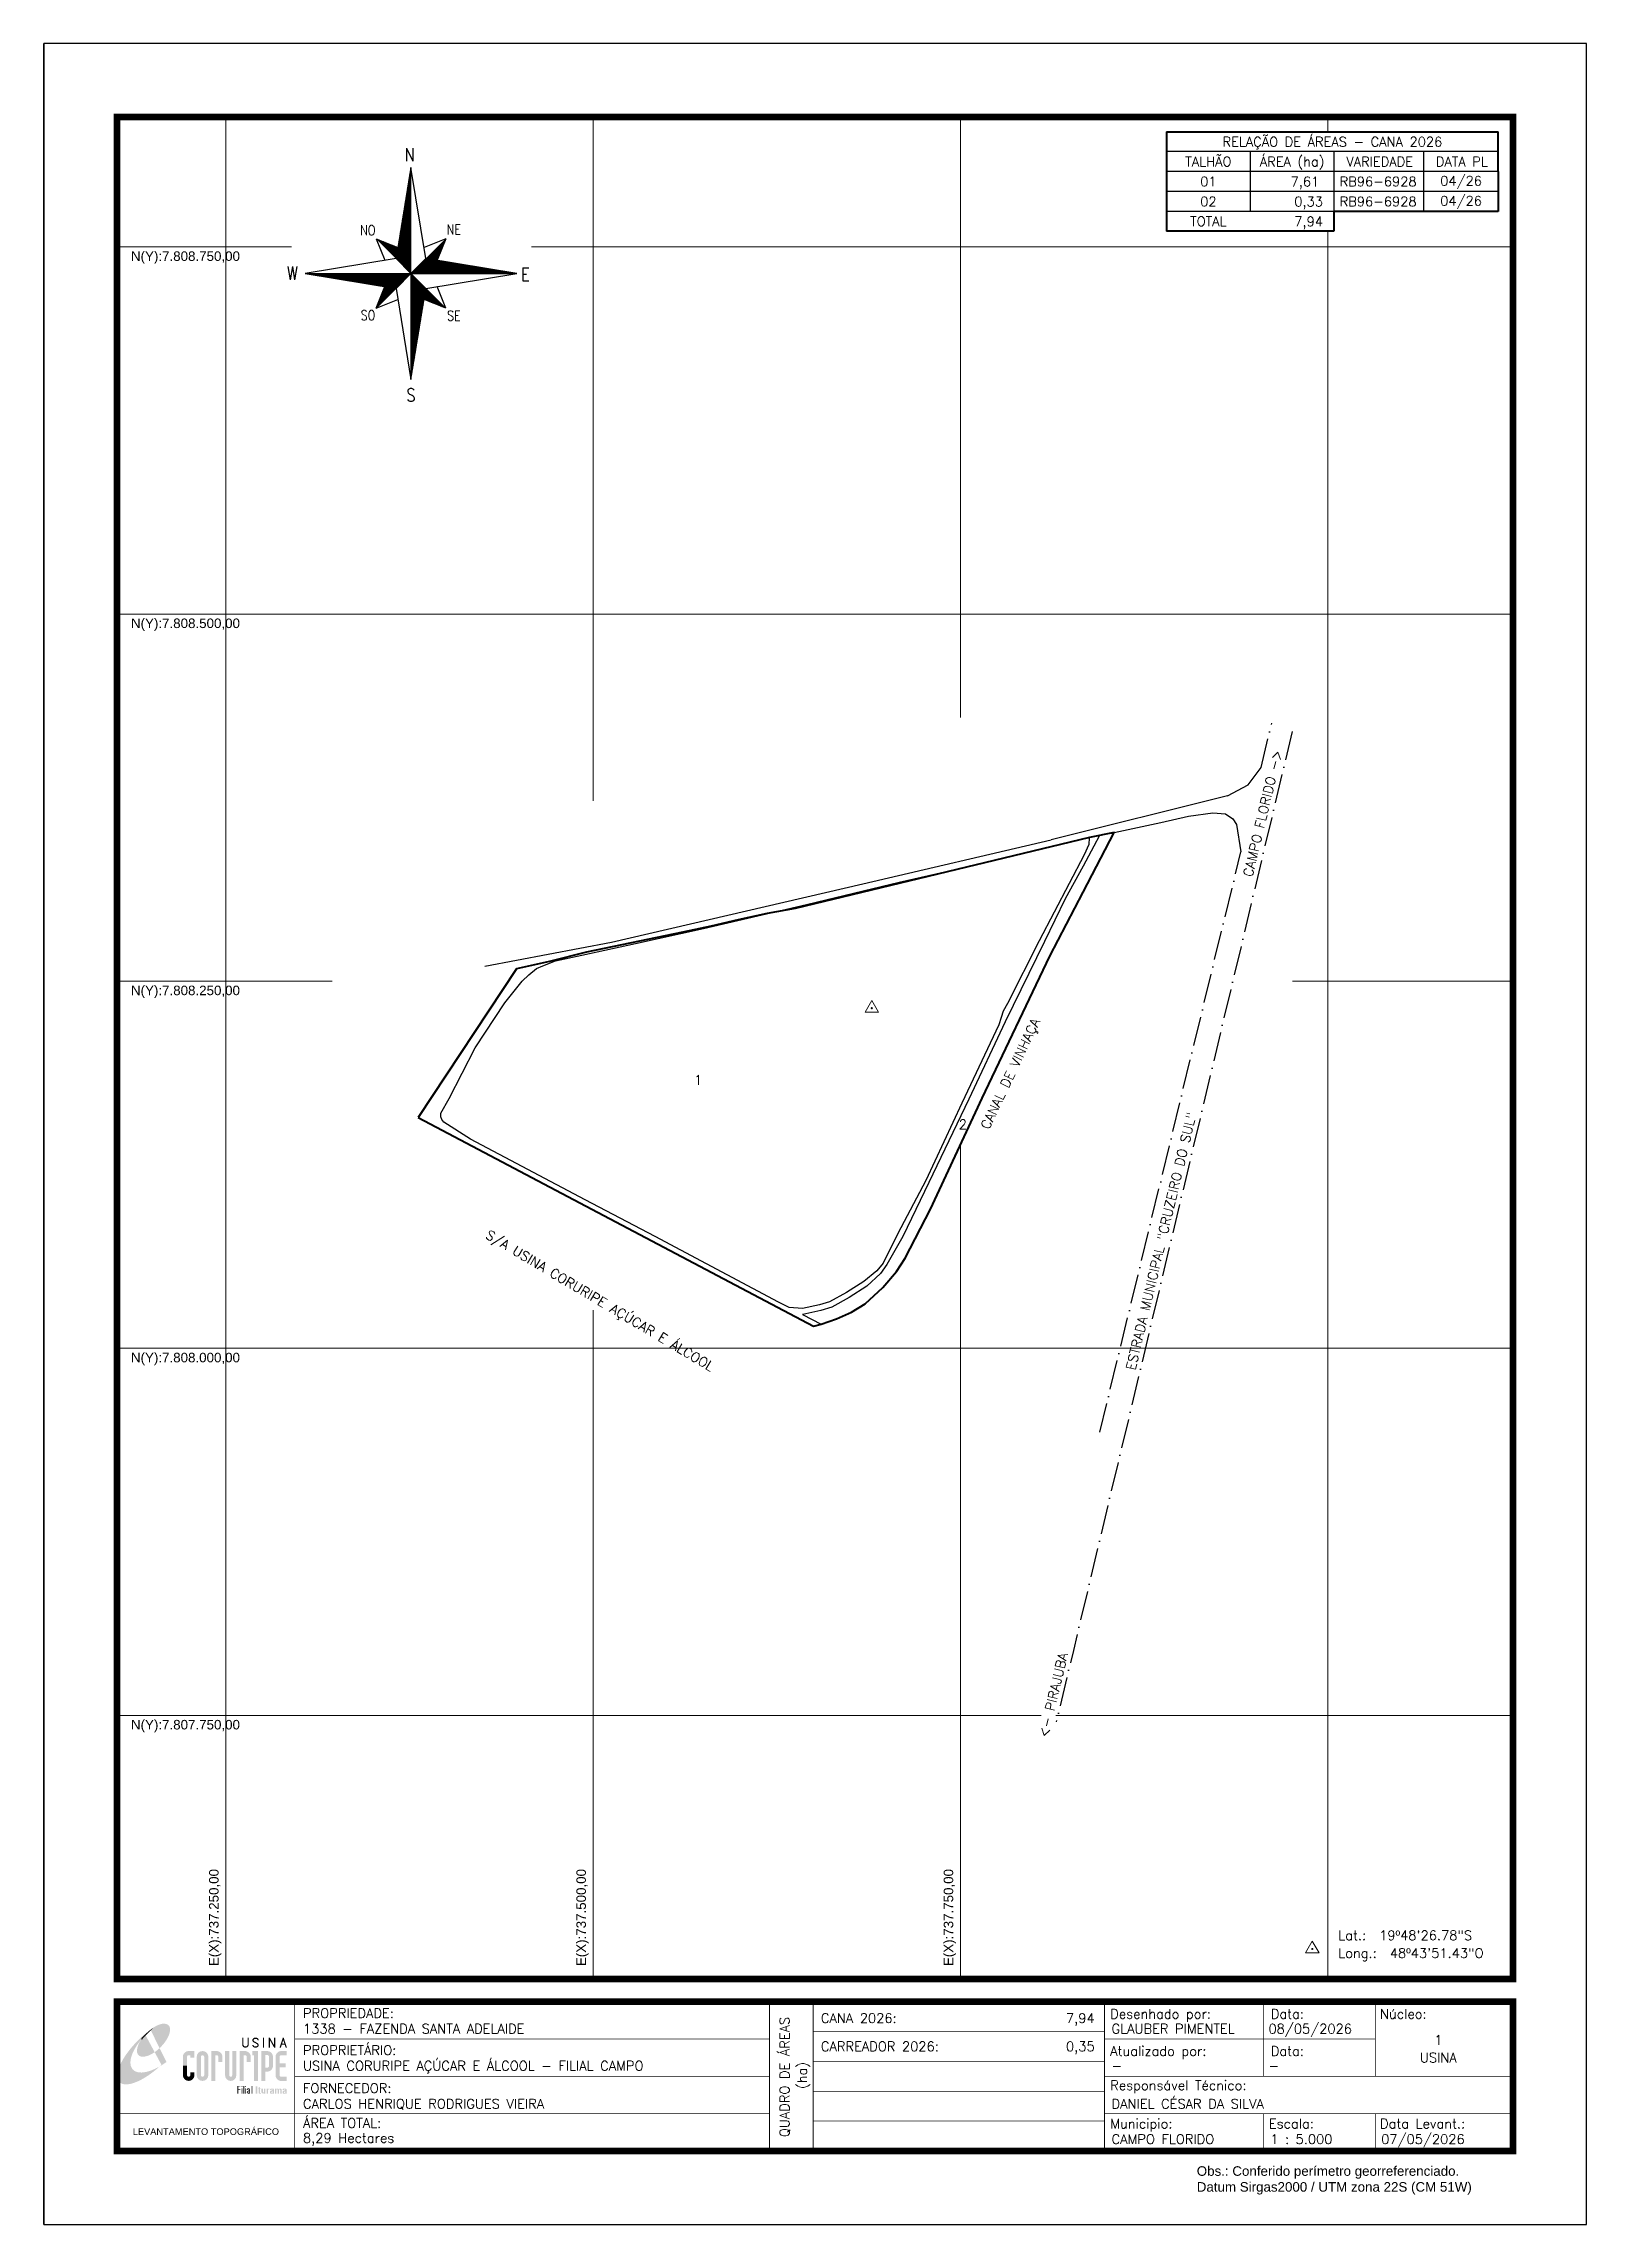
# Model space of a CAD drawing. Header units: millimetres. Extents: x 737126 to 738176, y 7807403 to 7808888.
import ezdxf
from ezdxf.enums import TextEntityAlignment as Align

# ---------------------------------------------------------------- set-up
doc = ezdxf.new("R2010")
doc.units = ezdxf.units.MM
for name, pattern in [('CONTINUO', [0]), ('LIN0', [0]), ('LIN3', [30, 20, -5, 0, -5])]:
    doc.linetypes.add(name, pattern=pattern)
for name, color, linetype in [('00_CONTORNO', 2, 'Continuous'), ('0114001338001', 5, 'Continuous'), ('0114001338002', 5, 'Continuous'), ('ESTRADA', 1, 'Continuous'), ('MARGEM', 7, 'CONTINUO'), ('QUADRO_DE_AREAS_CANA_2026', 7, 'Continuous'), ('SETA_NORTE', 3, 'Continuous'), ('TEXTO', 7, 'Continuous')]:
    doc.layers.add(name, color=color, linetype=linetype)
doc.layers.add('0114001338', color=1, linetype='Continuous', lineweight=40)
doc.layers.add('MALHA', color=8, linetype='Continuous', lineweight=9)
doc.styles.add('marcelo', font='arial.ttf')
doc.styles.add('ROMANS', font='romans')
doc.styles.add('Simplex', font='simplex.shx')
doc.styles.get("Standard").update_dxf_attribs({"font": 'arial.ttf'})

# ---------------------------------------------------------------- blocks, each defined once
blk = doc.blocks.new('A$C78F83FB3')
at = {"layer": '00_CONTORNO'}
h = blk.add_hatch(color=20, dxfattribs=at)
edge = h.paths.add_edge_path()
edge.add_ellipse((16.06, 23.77), major_axis=(-6.68, -6.67), ratio=0.469426, start_angle=292.73277, end_angle=601.25787)
edge.add_ellipse((19.4, 22.05), major_axis=(12.64, 11.29), ratio=0.457614, start_angle=79.90686, end_angle=107.91393)
edge = h.paths.add_edge_path()
edge.add_ellipse((14.85, 18.7), major_axis=(13.95, 13.59), ratio=0.386848, start_angle=63.96117, end_angle=264.59932)
edge.add_ellipse((19.4, 22.05), major_axis=(12.64, 11.29), ratio=0.457614, start_angle=107.91393, end_angle=245.11815, ccw=False)
edge.add_ellipse((16.06, 23.77), major_axis=(-6.68, -6.67), ratio=0.469426, start_angle=241.25787, end_angle=292.73277, ccw=False)
for color, points in [(20, [(12.03, 26.12), (10.74, 24.81), (10.63, 24.24), (10.96, 23.97), (11.24, 24.54), (16.04, 29.32), (15.05, 28.66), (13.88, 27.78)]), (7, [(58.42, 24.9), (57.9, 24.9), (57.9, 21.73, -0.414214), (57.15, 20.98), (56.84, 20.98, -0.414214), (56.09, 21.73), (56.09, 24.9), (55.57, 24.9), (55.57, 21.73, 0.414214), (56.84, 20.46), (57.15, 20.46, 0.414214), (58.42, 21.73)]), (7, [(61.7, 24.9), (61.23, 24.9, 0.396318), (60.04, 23.78), (60.04, 23.72, 0.151912), (60.39, 22.97), (60.46, 22.92), (62.18, 22), (62.85, 21.83, 0.12407), (62.51, 22.42), (60.75, 23.36, -0.13192), (60.56, 23.77, -0.385578), (61.23, 24.37), (61.7, 24.37, -0.414214), (62.37, 23.7), (62.89, 23.7, 0.414214)]), (7, [(62.37, 23.7), (62.89, 23.7, 0.414214), (61.7, 24.9), (61.23, 24.9, 0.396318), (60.04, 23.78), (60.04, 23.72, 0.151912), (60.39, 22.97), (60.46, 22.92), (62.18, 22), (62.18, 22, -0.131921), (62.37, 21.59, -0.385578), (61.7, 20.98), (61.23, 20.98, -0.414214), (60.56, 21.65), (60.04, 21.65, 0.414214), (61.23, 20.46), (61.7, 20.46, 0.402546), (62.89, 21.61, 0.165292), (62.51, 22.42), (60.75, 23.36, -0.13192), (60.56, 23.77, -0.385578), (61.23, 24.37), (61.7, 24.37, -0.414214)]), (7, [(30.97, 12.46), (29.13, 12.46), (29.13, 8.21, 1), (34.29, 8.21), (34.29, 9.41), (32.45, 9.41), (32.45, 8.21, -1), (30.97, 8.21)])]:
    blk.add_hatch(color=color, dxfattribs=at).paths.add_polyline_path(points)
h = blk.add_hatch(color=7, dxfattribs=at)
h.paths.add_polyline_path([(65.24, 24.9), (64.72, 24.9), (64.72, 20.46), (65.24, 20.46)])
h.paths.add_polyline_path([(67.38, 20.46), (67.9, 20.46), (67.9, 23.74), (69.74, 20.46), (70.23, 20.46), (70.23, 24.9), (69.71, 24.9), (69.71, 21.58), (67.85, 24.9), (67.38, 24.9)])
h.paths.add_polyline_path([(72.17, 20.46), (72.72, 20.46), (73.14, 21.73), (74.49, 21.73), (74.9, 20.46), (75.45, 20.46), (74, 24.9), (73.62, 24.9)])
h.paths.add_polyline_path([(73.81, 23.8), (74.32, 22.25), (73.31, 22.25)], flags=16)
h = blk.add_hatch(color=7, dxfattribs=at)
h.paths.add_polyline_path([(31.71, 18.93, 0.414214), (29.13, 16.35), (29.13, 12.46), (30.97, 12.46), (30.97, 16.35, -0.414214), (31.71, 17.09), (32.45, 17.09), (32.45, 16.02), (34.29, 16.02), (34.29, 18.93)])
h.paths.add_polyline_path([(44.15, 17.09, -0.414214), (44.89, 16.35), (44.89, 14.1), (46.72, 14.1), (46.72, 16.17, 0.433937), (44.15, 18.93), (41.77, 18.93), (41.77, 12.46), (43.61, 12.46), (43.61, 17.09)])
h.paths.add_polyline_path([(43.61, 12.46), (41.77, 12.46), (41.77, 5.62), (43.61, 5.62)])
h.paths.add_polyline_path([(47.92, 12.46), (49.75, 12.46), (49.75, 18.93), (47.92, 18.93)])
h.paths.add_polyline_path([(52.91, 18.93), (51.08, 18.93), (51.08, 12.46), (52.91, 12.46)])
h.paths.add_polyline_path([(51.08, 8.12, -1), (49.75, 8.12), (49.75, 12.46), (47.92, 12.46), (47.92, 8.12, 1), (52.91, 8.12), (52.91, 12.46), (51.08, 12.46)])
h.paths.add_polyline_path([(54.41, 12.46), (56.25, 12.46), (56.25, 17.09), (56.79, 17.09, -0.414214), (57.53, 16.35), (57.53, 14.1), (59.36, 14.1), (59.36, 16.17, 0.433937), (56.79, 18.93), (54.41, 18.93)])
h.paths.add_polyline_path([(56.25, 12.46), (54.41, 12.46), (54.41, 5.62), (56.25, 5.62)])
h.paths.add_polyline_path([(60.73, 12.46), (62.58, 12.46), (62.58, 18.93), (60.02, 18.93), (60.02, 17.08), (60.73, 17.08)])
h.paths.add_polyline_path([(62.58, 12.46), (60.73, 12.46), (60.73, 5.62), (62.58, 5.62)])
h.paths.add_polyline_path([(64.06, 12.46), (65.82, 12.46), (65.82, 17.17), (66.66, 17.17, -0.450417), (67.48, 16.25), (67.48, 12.46), (69.24, 12.46, 0.002307), (69.24, 12.48, 0.005282), (69.23, 12.54, -0.000938), (69.23, 12.53), (69.23, 16.17, 0.433937), (66.66, 18.93), (64.06, 18.93)])
h.paths.add_polyline_path([(64.06, 5.62), (65.82, 5.62), (65.82, 9.77), (66.66, 9.77, 0.426056), (69.24, 12.46), (67.48, 12.46), (67.48, 12.45, -0.450417), (66.66, 11.53), (65.82, 11.53), (65.82, 12.46), (64.06, 12.46)])
h.paths.add_polyline_path([(70.37, 12.46), (74.87, 12.46), (74.87, 13.44), (72.21, 13.44), (72.21, 16.35, -0.414214), (72.95, 17.09), (75.38, 17.09), (75.38, 18.93), (72.95, 18.93, 0.414214), (70.37, 16.35)])
h.paths.add_polyline_path([(72.21, 11.62), (74.87, 11.62), (74.87, 12.46), (70.37, 12.46), (70.37, 8.21, 0.414214), (72.95, 5.62), (75.38, 5.62), (75.38, 7.47), (72.95, 7.47, -0.414214), (72.21, 8.21)])
h = blk.add_hatch(color=7, dxfattribs=at)
h.paths.add_polyline_path([(35.29, 16.35), (35.29, 8.21, 1), (40.46, 8.21, 0.016978), (40.45, 8.38), (40.45, 16.17, 0.433937), (37.88, 18.93), (37.87, 18.93, 0.41391)])
h.paths.add_polyline_path([(38.62, 16.35), (38.62, 8.21, -1), (37.13, 8.21), (37.13, 16.35, -1)], flags=16)
h = blk.add_hatch(color=252, dxfattribs=at)
h.paths.add_polyline_path([(53.76, 3.16), (54.75, 3.16), (54.75, 3.3), (53.42, 3.3), (53.42, 0), (53.76, 0), (53.76, 1.65), (54.75, 1.65), (54.75, 1.82), (53.76, 1.82)])
h.paths.add_polyline_path([(55.61, 2.31), (55.27, 2.31), (55.27, 0), (55.61, 0)])
h.paths.add_polyline_path([(55.6, 3.3), (55.25, 3.3), (55.25, 2.98), (55.6, 2.98)])
h.paths.add_polyline_path([(56.42, 3.3), (56.09, 3.3), (56.09, 0), (56.42, 0)])
h.paths.add_polyline_path([(57.25, 3.3), (56.9, 3.3), (56.9, 2.98), (57.25, 2.98)])
h.paths.add_polyline_path([(57.26, 2.31), (56.93, 2.31), (56.93, 0), (57.26, 0)])
h.paths.add_polyline_path([(58.45, 2.31), (58.19, 2.31, 0.414214), (57.57, 1.69), (57.57, 1.65), (57.92, 1.65), (57.92, 1.69, -0.414214), (58.19, 1.96), (58.45, 1.96, -0.414214), (58.72, 1.69), (58.72, 1.46), (58.33, 1.32), (59.07, 1.32), (59.07, 1.69, 0.414214)])
h.paths.add_polyline_path([(58.72, 1.09), (58.72, 0.62, -0.031074), (58.72, 0.59), (59.07, 0.59), (59.07, 1.32), (58.33, 1.32), (57.98, 1.19, 0.315504), (57.57, 0.61, 0.008635), (57.57, 0.59), (57.92, 0.59, -0.024662), (57.92, 0.62, -0.309088), (58.1, 0.87)])
h.paths.add_polyline_path([(58.34, 0.35), (58.19, 0.35, -0.378712), (57.92, 0.59), (57.57, 0.59, 0.398195), (58.18, 0), (58.34, 0)])
h.paths.add_polyline_path([(59.07, 0.59), (58.72, 0.59, -0.378271), (58.45, 0.35), (58.34, 0.35), (58.34, 0), (58.53, 0, 0.402274), (58.72, 0.2), (58.72, 0.21, -0.010234), (58.72, 0.2), (58.72, 0), (59.07, 0)])
h.paths.add_polyline_path([(60.02, 3.3), (59.68, 3.3), (59.68, 0), (60.02, 0)])
h = blk.add_hatch(color=252, dxfattribs=at)
h.paths.add_polyline_path([(62.23, 3.25), (61.58, 3.25), (61.58, 0), (62.23, 0)])
h.paths.add_polyline_path([(62.85, 2.02), (62.85, 0.33, 0.360578), (63.14, 0), (63.84, 0), (63.84, 0.23), (63.63, 0.23), (63.57, 0.24), (63.54, 0.27), (63.51, 0.33), (63.51, 2.02), (63.84, 2.02), (63.84, 2.25), (63.51, 2.25), (63.51, 2.92), (62.85, 2.68), (62.85, 2.25), (62.54, 2.25), (62.54, 2.02)])
h.paths.add_polyline_path([(64.72, 2.25), (64.07, 2.25), (64.07, 0.74, 0.576084), (65.23, 0.13), (65.23, 0), (65.89, 0), (65.89, 2.25), (65.23, 2.25), (65.23, 0.72, -1), (64.72, 0.72)])
h.paths.add_polyline_path([(66.39, 0), (67.01, 0), (67.01, 1.63, -0.266282), (67.55, 1.94), (67.55, 2.25, 0.179334), (67.01, 2.05), (67.01, 2.25), (66.39, 2.25)])
h.paths.add_polyline_path([(69.05, 1.69), (69.05, 1.54), (68.14, 1.17, 0.305221), (67.89, 0.79, -0.000003), (67.89, 0.79), (67.89, 0.41, 0.414214), (68.3, 0), (68.76, 0, 0.288938), (69.06, 0.14), (69.06, 0), (69.72, 0), (69.72, 1.62, 0.414214), (69.1, 2.25), (68.51, 2.25, 0.435871), (67.89, 1.58), (67.89, 1.54), (68.56, 1.54), (68.56, 1.69, -1)])
h.paths.add_polyline_path([(68.97, 0.98), (69.06, 0.98), (69.06, 0.53, -0.414214), (68.85, 0.32), (68.77, 0.32, -0.414214), (68.56, 0.53), (68.56, 0.56, -0.414214)], flags=16)
h.paths.add_polyline_path([(73.1, 0), (72.44, 0), (72.44, 1.62, 0.999999), (71.93, 1.67), (71.93, 0), (71.27, 0), (71.27, 1.62, 0.682557), (70.76, 1.82), (70.76, 0), (70.1, 0), (70.1, 2.25), (70.76, 2.25), (70.76, 2.05, -0.208518), (71.22, 2.25), (71.31, 2.25, -0.272407), (71.85, 1.93, -0.272407), (72.39, 2.25), (72.48, 2.25, -0.414214), (73.1, 1.62)])
h.paths.add_polyline_path([(74.19, 1.54), (74.19, 1.69, -1), (74.68, 1.69), (74.68, 1.54), (73.77, 1.17, 0.305221), (73.51, 0.79, -0.000003), (73.51, 0.79), (73.51, 0.41, 0.414214), (73.93, 0), (74.39, 0, 0.288938), (74.69, 0.14), (74.69, 0), (75.35, 0), (75.35, 1.62, 0.414214), (74.73, 2.25), (74.13, 2.25, 0.435871), (73.51, 1.58), (73.51, 1.54)])
h.paths.add_polyline_path([(74.6, 0.98), (74.69, 0.98), (74.69, 0.53, -0.414214), (74.48, 0.32), (74.4, 0.32, -0.414214), (74.19, 0.53), (74.19, 0.56, -0.414214)], flags=16)
blk = doc.blocks.new('A$C309442C0')
at = {"layer": 'SETA_NORTE', "linetype": 'Continuous'}
h = blk.add_hatch(dxfattribs=at)
h.set_pattern_fill('ANSI31', color=256, scale=0.1375, angle=-90, style=0)
h.set_pattern_definition([(315, (-215853.3434, 13873.16845), (0.3086963042, 0.3086963042), [])])
h.paths.add_polyline_path([(73.5, 97.4), (74.7, 104.9), (60, 110.8)])
h = blk.add_hatch(dxfattribs=at)
h.set_pattern_fill('ANSI31', color=256, scale=0.1375, angle=180, style=0)
h.set_pattern_definition([(225, (13869.59828, 216024.21475), (0.3086963042, -0.3086963042), [])])
h.paths.add_polyline_path([(93.8, 97.4), (101.4, 96.2), (107.3, 110.8)])
h = blk.add_hatch(dxfattribs=at)
h.set_pattern_fill('ANSI31', color=256, scale=0.1375, style=0)
h.set_pattern_definition([(45, (-13702.2971, -215849.77324), (-0.3086963042, 0.3086963042), [])])
h.paths.add_polyline_path([(73.5, 77), (65.9, 78.3), (60, 63.6)])
h = blk.add_hatch(dxfattribs=at)
h.set_pattern_fill('ANSI31', color=256, scale=0.1375, angle=90, style=0)
h.set_pattern_definition([(135, (216020.6446, -13698.72693), (-0.3086963042, -0.3086963042), [])])
h.paths.add_polyline_path([(93.8, 77), (92.6, 69.5), (107.3, 63.6)])
for p, q in [((81.6, 146.8), (83.7, 148.9)), ((81.7, 147.6), (83.7, 149.5)), ((81.8, 148.3), (83.7, 150.1)), ((82, 149.1), (83.7, 150.8)), ((82.1, 149.9), (83.7, 151.4)), ((82.2, 150.6), (83.7, 152.1)), ((82.3, 151.4), (83.7, 152.7)), ((82.5, 152.2), (83.7, 153.3)), ((82.6, 152.9), (83.7, 154)), ((82.7, 153.7), (83.7, 154.6)), ((82.9, 154.4), (83.7, 155.2)), ((83, 155.2), (83.7, 155.9)), ((83.1, 156), (83.7, 156.5)), ((83.2, 156.7), (83.7, 157.2)), ((83.4, 157.5), (83.7, 157.8)), ((83.5, 158.3), (83.7, 158.4)), ((83.6, 159), (83.7, 159.1)), ((78.7, 129.3), (83.7, 134.2)), ((78.8, 130), (83.7, 134.9)), ((79, 130.8), (83.7, 135.5)), ((79.1, 131.6), (83.7, 136.1)), ((79.2, 132.3), (83.7, 136.8)), ((79.3, 133.1), (83.7, 137.4)), ((79.5, 133.8), (83.7, 138)), ((79.6, 134.6), (83.7, 138.7)), ((79.7, 135.4), (83.7, 139.3)), ((79.8, 136.1), (83.7, 140)), ((80, 136.9), (83.7, 140.6)), ((80.1, 137.7), (83.7, 141.2)), ((80.2, 138.4), (83.7, 141.9)), ((80.3, 139.2), (83.7, 142.5)), ((80.5, 139.9), (83.7, 143.1)), ((80.6, 140.7), (83.7, 143.8)), ((80.7, 141.5), (83.7, 144.4)), ((80.8, 142.2), (83.7, 145)), ((81, 143), (83.7, 145.7)), ((81.1, 143.8), (83.7, 146.3)), ((81.2, 144.5), (83.7, 147)), ((81.3, 145.3), (83.7, 147.6)), ((81.5, 146.1), (83.7, 148.2)), ((75.7, 111), (83.7, 118.9)), ((75.8, 111.7), (83.7, 119.6)), ((75.9, 112.5), (83.7, 120.2)), ((76.1, 113.3), (83.7, 120.8)), ((76.2, 114), (83.7, 121.5)), ((76.3, 114.8), (83.7, 122.1)), ((76.4, 115.5), (83.7, 122.8)), ((76.6, 116.3), (83.7, 123.4)), ((76.7, 117.1), (83.7, 124)), ((76.8, 117.8), (83.7, 124.7)), ((76.9, 118.6), (83.7, 125.3)), ((77.1, 119.4), (83.7, 125.9)), ((77.2, 120.1), (83.7, 126.6)), ((77.3, 120.9), (83.7, 127.2)), ((77.4, 121.6), (83.7, 127.8)), ((77.6, 122.4), (83.7, 128.5)), ((77.7, 123.2), (83.7, 129.1)), ((77.8, 123.9), (83.7, 129.8)), ((78, 124.7), (83.7, 130.4)), ((78.1, 125.5), (83.7, 131)), ((78.2, 126.2), (83.7, 131.7)), ((78.3, 127), (83.7, 132.3)), ((78.5, 127.7), (83.7, 132.9)), ((78.6, 128.5), (83.7, 133.6)), ((60, 110.8), (74.7, 104.9)), ((60, 110.8), (65.9, 96.2)), ((73.5, 97.3), (83.7, 107.5)), ((73.6, 98), (83.7, 108.1)), ((73.7, 98.8), (83.7, 108.7)), ((73.8, 99.5), (83.7, 109.4)), ((73.8, 97), (83.7, 106.8)), ((73.9, 100.3), (83.7, 110)), ((74.1, 101.1), (83.7, 110.6)), ((74.2, 101.8), (83.7, 111.3)), ((74.2, 96.7), (83.7, 106.2)), ((74.3, 102.6), (83.7, 111.9)), ((74.4, 103.3), (83.7, 112.6)), ((74.5, 96.4), (83.7, 105.6)), ((74.6, 104.1), (83.7, 113.2)), ((74.7, 104.9), (83.7, 113.8)), ((74.8, 105.6), (83.7, 114.5)), ((74.8, 96.1), (83.7, 104.9)), ((74.9, 106.4), (83.7, 115.1)), ((75.1, 107.2), (83.7, 115.7)), ((75.1, 95.7), (83.7, 104.3)), ((75.2, 107.9), (83.7, 116.4)), ((75.3, 108.7), (83.7, 117)), ((75.4, 109.4), (83.7, 117.7)), ((75.6, 110.2), (83.7, 118.3)), ((107.3, 110.8), (92.6, 104.9)), ((107.3, 110.8), (101.4, 96.2)), ((75.4, 95.4), (83.7, 103.6)), ((75.8, 95.1), (83.7, 103)), ((76.1, 94.8), (83.7, 102.4)), ((76.4, 94.5), (83.7, 101.7)), ((76.7, 94.2), (83.7, 101.1)), ((77, 93.8), (83.7, 100.5)), ((77.4, 93.5), (83.7, 99.8)), ((77.7, 93.2), (83.7, 99.2)), ((78, 92.9), (83.7, 98.5)), ((78.3, 92.6), (83.7, 97.9)), ((78.6, 92.2), (83.7, 97.3)), ((78.9, 91.9), (83.7, 96.6)), ((79.3, 91.6), (83.7, 96)), ((79.6, 91.3), (83.7, 95.4)), ((79.9, 91), (83.7, 94.7)), ((80.2, 90.7), (83.7, 94.1)), ((80.5, 90.3), (83.7, 93.4)), ((80.9, 90), (83.7, 92.8)), ((81.2, 89.7), (83.7, 92.2)), ((81.5, 89.4), (83.7, 91.5)), ((81.8, 89.1), (83.7, 90.9)), ((82.1, 88.7), (83.7, 90.3)), ((82.4, 88.4), (83.7, 89.6)), ((83.8, 87.2), (94, 97.4)), ((84.4, 87.2), (94.5, 97.3)), ((85.1, 87.2), (95.1, 97.2)), ((85.7, 87.2), (95.6, 97.1)), ((86.3, 87.2), (96.2, 97)), ((87, 87.2), (96.7, 96.9)), ((87.6, 87.2), (97.2, 96.9)), ((88.3, 87.2), (97.8, 96.8)), ((88.9, 87.2), (98.3, 96.7)), ((89.5, 87.2), (98.9, 96.6)), ((90.2, 87.2), (99.4, 96.5)), ((90.8, 87.2), (100, 96.4)), ((91.4, 87.2), (100.5, 96.3)), ((92.1, 87.2), (101.1, 96.2)), ((92.7, 87.2), (101.6, 96.1)), ((93.4, 87.2), (102.2, 96)), ((94, 87.2), (102.7, 96)), ((94.6, 87.2), (103.3, 95.9)), ((95.3, 87.2), (103.8, 95.8)), ((95.9, 87.2), (104.4, 95.7)), ((96.5, 87.2), (104.9, 95.6)), ((97.2, 87.2), (105.5, 95.5)), ((97.8, 87.2), (106, 95.4)), ((98.4, 87.2), (106.5, 95.3)), ((99.1, 87.2), (107.1, 95.2)), ((99.7, 87.2), (107.6, 95.1)), ((100.4, 87.2), (108.2, 95.1)), ((101, 87.2), (108.7, 95)), ((101.6, 87.2), (109.3, 94.9)), ((102.3, 87.2), (109.8, 94.8)), ((102.9, 87.2), (110.4, 94.7)), ((103.5, 87.2), (110.9, 94.6)), ((104.2, 87.2), (111.5, 94.5)), ((104.8, 87.2), (112, 94.4)), ((105.5, 87.2), (112.6, 94.3)), ((106.1, 87.2), (113.1, 94.2)), ((106.7, 87.2), (113.7, 94.1)), ((107.4, 87.2), (114.2, 94.1)), ((108, 87.2), (114.8, 94)), ((108.6, 87.2), (115.3, 93.9)), ((109.3, 87.2), (115.8, 93.8)), ((109.9, 87.2), (116.4, 93.7)), ((110.6, 87.2), (116.9, 93.6)), ((111.2, 87.2), (117.5, 93.5)), ((111.8, 87.2), (118, 93.4)), ((112.5, 87.2), (118.6, 93.3)), ((113.1, 87.2), (119.1, 93.2)), ((113.7, 87.2), (119.7, 93.2)), ((114.4, 87.2), (120.2, 93.1)), ((115, 87.2), (120.8, 93)), ((115.6, 87.2), (121.3, 92.9)), ((116.3, 87.2), (121.9, 92.8)), ((116.9, 87.2), (122.4, 92.7)), ((117.6, 87.2), (123, 92.6)), ((118.2, 87.2), (123.5, 92.5)), ((118.8, 87.2), (124, 92.4)), ((119.5, 87.2), (124.6, 92.3)), ((120.1, 87.2), (125.1, 92.3)), ((120.7, 87.2), (125.7, 92.2)), ((121.4, 87.2), (126.2, 92.1)), ((122, 87.2), (126.8, 92)), ((122.7, 87.2), (127.3, 91.9)), ((123.3, 87.2), (127.9, 91.8)), ((123.9, 87.2), (128.4, 91.7)), ((124.6, 87.2), (129, 91.6)), ((125.2, 87.2), (129.5, 91.5)), ((125.8, 87.2), (130.1, 91.4)), ((126.5, 87.2), (130.6, 91.4)), ((127.1, 87.2), (131.2, 91.3)), ((127.8, 87.2), (131.7, 91.2)), ((128.4, 87.2), (132.3, 91.1)), ((129, 87.2), (132.8, 91)), ((129.7, 87.2), (133.3, 90.9)), ((130.3, 87.2), (133.9, 90.8)), ((130.9, 87.2), (134.4, 90.7)), ((131.6, 87.2), (135, 90.6)), ((132.2, 87.2), (135.5, 90.5)), ((132.8, 87.2), (136.1, 90.5)), ((133.5, 87.2), (136.6, 90.4)), ((134.1, 87.2), (137.2, 90.3)), ((134.8, 87.2), (137.7, 90.2)), ((135.4, 87.2), (138.3, 90.1)), ((136, 87.2), (138.8, 90)), ((136.7, 87.2), (139.4, 89.9)), ((137.3, 87.2), (139.9, 89.8)), ((137.9, 87.2), (140.5, 89.7)), ((138.6, 87.2), (141, 89.6)), ((139.2, 87.2), (141.6, 89.6)), ((139.9, 87.2), (142.1, 89.5)), ((140.5, 87.2), (142.6, 89.4)), ((141.1, 87.2), (143.2, 89.3)), ((141.8, 87.2), (143.7, 89.2)), ((142.4, 87.2), (144.3, 89.1)), ((11.8, 87.2), (11.8, 87.2)), ((12.3, 87.1), (12.4, 87.2)), ((12.9, 87), (13.1, 87.2)), ((13.4, 86.9), (13.7, 87.2)), ((14, 86.8), (14.4, 87.2)), ((14.5, 86.7), (15, 87.2)), ((15.1, 86.6), (15.6, 87.2)), ((15.6, 86.6), (16.3, 87.2)), ((16.2, 86.5), (16.9, 87.2)), ((16.7, 86.4), (17.5, 87.2)), ((17.2, 86.3), (18.2, 87.2)), ((17.8, 86.2), (18.8, 87.2)), ((18.3, 86.1), (19.5, 87.2)), ((18.9, 86), (20.1, 87.2)), ((19.4, 85.9), (20.7, 87.2)), ((20, 85.8), (21.4, 87.2)), ((20.5, 85.7), (22, 87.2)), ((21.1, 85.7), (22.6, 87.2)), ((21.6, 85.6), (23.3, 87.2)), ((22.2, 85.5), (23.9, 87.2)), ((22.7, 85.4), (24.6, 87.2)), ((23.3, 85.3), (25.2, 87.2)), ((23.8, 85.2), (25.8, 87.2)), ((24.4, 85.1), (26.5, 87.2)), ((24.9, 85), (27.1, 87.2)), ((25.5, 84.9), (27.7, 87.2)), ((26, 84.8), (28.4, 87.2)), ((26.5, 84.8), (29, 87.2)), ((27.1, 84.7), (29.6, 87.2)), ((27.6, 84.6), (30.3, 87.2)), ((28.2, 84.5), (30.9, 87.2)), ((28.7, 84.4), (31.6, 87.2)), ((29.3, 84.3), (32.2, 87.2)), ((29.8, 84.2), (32.8, 87.2)), ((30.4, 84.1), (33.5, 87.2)), ((30.9, 84), (34.1, 87.2)), ((31.5, 83.9), (34.7, 87.2)), ((32, 83.9), (35.4, 87.2)), ((32.6, 83.8), (36, 87.2)), ((33.1, 83.7), (36.7, 87.2)), ((33.7, 83.6), (37.3, 87.2)), ((34.2, 83.5), (37.9, 87.2)), ((34.7, 83.4), (38.6, 87.2)), ((35.3, 83.3), (39.2, 87.2)), ((35.8, 83.2), (39.8, 87.2)), ((36.4, 83.1), (40.5, 87.2)), ((36.9, 83), (41.1, 87.2)), ((37.5, 83), (41.8, 87.2)), ((38, 82.9), (42.4, 87.2)), ((38.6, 82.8), (43, 87.2)), ((39.1, 82.7), (43.7, 87.2)), ((39.7, 82.6), (44.3, 87.2)), ((40.2, 82.5), (44.9, 87.2)), ((40.8, 82.4), (45.6, 87.2)), ((41.3, 82.3), (46.2, 87.2)), ((41.9, 82.2), (46.8, 87.2)), ((42.4, 82.1), (47.5, 87.2)), ((43, 82.1), (48.1, 87.2)), ((43.5, 82), (48.8, 87.2)), ((44, 81.9), (49.4, 87.2)), ((44.6, 81.8), (50, 87.2)), ((45.1, 81.7), (50.7, 87.2)), ((45.7, 81.6), (51.3, 87.2)), ((46.2, 81.5), (51.9, 87.2)), ((46.8, 81.4), (52.6, 87.2)), ((47.3, 81.3), (53.2, 87.2)), ((47.9, 81.2), (53.9, 87.2)), ((48.4, 81.2), (54.5, 87.2)), ((49, 81.1), (55.1, 87.2)), ((49.5, 81), (55.8, 87.2)), ((50.1, 80.9), (56.4, 87.2)), ((50.6, 80.8), (57, 87.2)), ((51.2, 80.7), (57.7, 87.2)), ((51.7, 80.6), (58.3, 87.2)), ((52.3, 80.5), (59, 87.2)), ((52.8, 80.4), (59.6, 87.2)), ((53.3, 80.3), (60.2, 87.2)), ((53.9, 80.3), (60.9, 87.2)), ((54.4, 80.2), (61.5, 87.2)), ((55, 80.1), (62.1, 87.2)), ((55.5, 80), (62.8, 87.2)), ((56.1, 79.9), (63.4, 87.2)), ((56.6, 79.8), (64, 87.2)), ((57.2, 79.7), (64.7, 87.2)), ((57.7, 79.6), (65.3, 87.2)), ((58.3, 79.5), (66, 87.2)), ((58.8, 79.4), (66.6, 87.2)), ((59.4, 79.4), (67.2, 87.2)), ((59.9, 79.3), (67.9, 87.2)), ((83.7, 87.2), (60, 63.6)), ((60, 63.6), (65.9, 78.3)), ((60.5, 79.2), (68.5, 87.2)), ((61, 79.1), (69.1, 87.2)), ((61.5, 79), (69.8, 87.2)), ((62.1, 78.9), (70.4, 87.2)), ((62.6, 78.8), (71.1, 87.2)), ((63.2, 78.7), (71.7, 87.2)), ((63.7, 78.6), (72.3, 87.2)), ((64.3, 78.5), (73, 87.2)), ((64.8, 78.4), (73.6, 87.2)), ((65.4, 78.4), (74.2, 87.2)), ((65.9, 78.3), (74.9, 87.2)), ((66.5, 78.2), (75.5, 87.2)), ((67, 78.1), (76.2, 87.2)), ((67.6, 78), (76.8, 87.2)), ((68.1, 77.9), (77.4, 87.2)), ((68.7, 77.8), (78.1, 87.2)), ((69.2, 77.7), (78.7, 87.2)), ((69.8, 77.6), (79.3, 87.2)), ((70.3, 77.5), (80, 87.2)), ((70.8, 77.5), (80.6, 87.2)), ((71.4, 77.4), (81.2, 87.2)), ((71.9, 77.3), (81.9, 87.2)), ((72.5, 77.2), (82.5, 87.2)), ((73, 77.1), (83.2, 87.2)), ((82.8, 88.1), (83.7, 89)), ((83.1, 87.8), (83.7, 88.4)), ((83.4, 87.5), (83.7, 87.7)), ((83.7, 87.1), (83.7, 87.1)), ((83.7, 86.4), (84, 86.8)), ((83.7, 85.8), (84.4, 86.5)), ((83.7, 85.2), (84.7, 86.2)), ((83.7, 84.5), (85, 85.9)), ((83.7, 83.9), (85.3, 85.6)), ((83.7, 83.3), (85.6, 85.2)), ((83.7, 82.6), (86, 84.9)), ((83.7, 82), (86.3, 84.6)), ((83.7, 81.3), (86.6, 84.3)), ((83.7, 80.7), (86.9, 84)), ((83.7, 80.1), (87.2, 83.6)), ((83.7, 79.4), (87.5, 83.3)), ((83.7, 78.8), (87.9, 83)), ((83.7, 78.2), (88.2, 82.7)), ((83.7, 77.5), (88.5, 82.4)), ((83.7, 76.9), (88.8, 82.1)), ((83.7, 76.2), (89.1, 81.7)), ((83.7, 75.6), (89.5, 81.4)), ((83.7, 75), (89.8, 81.1)), ((83.7, 74.3), (90.1, 80.8)), ((83.7, 73.7), (90.4, 80.5)), ((83.7, 73.1), (90.7, 80.1)), ((83.7, 72.4), (91, 79.8)), ((83.7, 71.8), (91.4, 79.5)), ((83.7, 71.2), (91.7, 79.2)), ((83.7, 70.5), (92, 78.9)), ((83.7, 69.9), (92.3, 78.5)), ((83.7, 69.2), (92.6, 78.2)), ((83.7, 68.6), (93, 77.9)), ((83.7, 68), (93.3, 77.6)), ((83.7, 67.3), (93.6, 77.3)), ((83.7, 66.7), (93.8, 76.9)), ((83.7, 66.1), (93.7, 76.1)), ((83.7, 65.4), (93.6, 75.3)), ((83.7, 64.8), (93.4, 74.6)), ((107.3, 63.6), (101.4, 78.3)), ((143, 87.2), (144.8, 89)), ((143.7, 87.2), (145.4, 88.9)), ((144.3, 87.2), (145.9, 88.8)), ((144.9, 87.2), (146.5, 88.7)), ((145.6, 87.2), (147, 88.7)), ((146.2, 87.2), (147.6, 88.6)), ((146.9, 87.2), (148.1, 88.5)), ((147.5, 87.2), (148.7, 88.4)), ((148.1, 87.2), (149.2, 88.3)), ((148.8, 87.2), (149.8, 88.2)), ((149.4, 87.2), (150.3, 88.1)), ((150, 87.2), (150.8, 88)), ((150.7, 87.2), (151.4, 87.9)), ((151.3, 87.2), (151.9, 87.8)), ((152, 87.2), (152.5, 87.8)), ((152.6, 87.2), (153, 87.7)), ((153.2, 87.2), (153.6, 87.6)), ((153.9, 87.2), (154.1, 87.5)), ((154.5, 87.2), (154.7, 87.4)), ((155.1, 87.2), (155.2, 87.3)), ((60, 63.6), (74.7, 69.5)), ((83.7, 64.1), (93.3, 73.8)), ((83.7, 63.5), (93.2, 73)), ((83.7, 62.9), (93.1, 72.3)), ((83.7, 62.2), (92.9, 71.5)), ((83.7, 61.6), (92.8, 70.8)), ((83.7, 61), (92.7, 70)), ((83.7, 60.3), (92.6, 69.2)), ((83.7, 59.7), (92.4, 68.5)), ((83.7, 59), (92.3, 67.7)), ((83.7, 58.4), (92.2, 66.9)), ((83.7, 57.8), (92.1, 66.2)), ((83.7, 57.1), (91.9, 65.4)), ((83.7, 56.5), (91.8, 64.7)), ((83.7, 55.9), (91.7, 63.9)), ((83.7, 55.2), (91.6, 63.1)), ((83.7, 54.6), (91.4, 62.4)), ((83.7, 54), (91.3, 61.6)), ((83.7, 53.3), (91.2, 60.8)), ((83.7, 52.7), (91.1, 60.1)), ((107.3, 63.6), (92.6, 69.5)), ((83.7, 52), (90.9, 59.3)), ((83.7, 51.4), (90.8, 58.6)), ((83.7, 50.8), (90.7, 57.8)), ((83.7, 50.1), (90.5, 57)), ((83.7, 49.5), (90.4, 56.3)), ((83.7, 48.9), (90.3, 55.5)), ((83.7, 48.2), (90.2, 54.7)), ((83.7, 47.6), (90, 54)), ((83.7, 46.9), (89.9, 53.2)), ((83.7, 46.3), (89.8, 52.5)), ((83.7, 45.7), (89.7, 51.7)), ((83.7, 45), (89.5, 50.9)), ((83.7, 44.4), (89.4, 50.2)), ((83.7, 43.8), (89.3, 49.4)), ((83.7, 43.1), (89.2, 48.6)), ((83.7, 42.5), (89, 47.9)), ((83.7, 41.8), (88.9, 47.1)), ((83.7, 41.2), (88.8, 46.3)), ((83.7, 40.6), (88.7, 45.6)), ((83.7, 39.9), (88.5, 44.8)), ((83.7, 39.3), (88.4, 44.1)), ((83.7, 38.7), (88.3, 43.3)), ((83.7, 38), (88.2, 42.5)), ((83.7, 37.4), (88, 41.8)), ((83.7, 36.8), (87.9, 41)), ((83.7, 36.1), (87.8, 40.2)), ((83.7, 35.5), (87.7, 39.5)), ((83.7, 34.8), (87.5, 38.7)), ((83.7, 34.2), (87.4, 38)), ((83.7, 33.6), (87.3, 37.2)), ((83.7, 32.9), (87.2, 36.4)), ((83.7, 32.3), (87, 35.7)), ((83.7, 31.7), (86.9, 34.9)), ((83.7, 31), (86.8, 34.1)), ((83.7, 30.4), (86.7, 33.4)), ((83.7, 29.7), (86.5, 32.6)), ((83.7, 29.1), (86.4, 31.9)), ((83.7, 28.5), (86.3, 31.1)), ((83.7, 27.8), (86.2, 30.3)), ((83.7, 27.2), (86, 29.6)), ((83.7, 26.6), (85.9, 28.8)), ((83.7, 25.9), (85.8, 28)), ((83.7, 25.3), (85.6, 27.3)), ((83.7, 24.6), (85.5, 26.5)), ((83.7, 24), (85.4, 25.8)), ((83.7, 23.4), (85.3, 25)), ((83.7, 22.7), (85.1, 24.2)), ((83.7, 22.1), (85, 23.5)), ((83.7, 21.5), (84.9, 22.7)), ((83.7, 20.8), (84.8, 21.9)), ((83.7, 20.2), (84.6, 21.2)), ((83.7, 19.6), (84.5, 20.4)), ((83.7, 18.9), (84.4, 19.7)), ((83.7, 18.3), (84.3, 18.9)), ((83.7, 17.6), (84.1, 18.1)), ((83.7, 17), (84, 17.4)), ((83.7, 16.4), (83.9, 16.6)), ((83.7, 15.7), (83.8, 15.8))]:
    blk.add_line(p, q, dxfattribs=at)
blk.add_lwpolyline([(93.8, 77), (155.7, 87.2), (93.8, 97.4), (83.7, 159.3), (73.5, 97.4), (11.6, 87.2), (73.5, 77), (83.7, 15.1)], close=True, dxfattribs=at)
for points in [[(83.7, 87.2), (83.7, 159.3)], [(83.7, 87.2), (73.5, 97.4)], [(83.7, 87.2), (93.8, 97.4)], [(11.6, 87.2), (155.7, 87.2)], [(83.7, 87.2), (73.5, 77)], [(83.7, 87.2), (93.8, 77)], [(83.7, 87.2), (83.7, 15.1)]]:
    blk.add_lwpolyline(points, dxfattribs=at)
at = {"layer": 'SETA_NORTE', "color": 7, "lineweight": 30, "style": 'ROMANS', "width": 0.8}
for s, height, p in [('N ', 8.94, (79.5, 163.6)), ('NO', 6.88, (49.1, 113.2)), ('NE', 6.87, (108, 113.7)), ('W', 8.94, (-0.7, 82.9)), ('E', 8.94, (158.6, 82.1)), ('SO', 6.88, (49.5, 55.3)), ('SE', 6.87, (108.3, 55)), ('S', 8.94, (80.6, 0))]:
    blk.add_text(s, height=height, dxfattribs=at).set_placement(p)

msp = doc.modelspace()

# ---------------------------------------------------------------- linework, layer by layer
at = {"layer": '0114001338'}
msp.add_lwpolyline([(737380.9, 7808157.1), (737650, 7808015.1), (737655.2, 7808016.5), (737665.5, 7808020), (737675.7, 7808024.7), (737685.1, 7808030.2), (737697.1, 7808041.4), (737706.4, 7808052.4), (737712.4, 7808061.3), (737729.6, 7808094.7), (737764.8, 7808170.3), (737810.9, 7808267.1), (737833.4, 7808310.5), (737854.5, 7808351.2), (737837.7, 7808347.9), (737637.5, 7808299.5), (737618.5, 7808296.1), (737598.7, 7808291.8), (737580.2, 7808287.4), (737561.1, 7808283.4), (737495.5, 7808269.7), (737470.3, 7808263.4), (737447.8, 7808258.3), (737380.9, 7808157.1)], dxfattribs=at)
at = {"layer": '0114001338001'}
msp.add_lwpolyline([(737837.5, 7808347.7), (737837.4, 7808343), (737834.1, 7808336.1), (737803.5, 7808277.5), (737781.9, 7808234.7), (737779.1, 7808229.5), (737777.6, 7808225.3), (737776, 7808220.3), (737751, 7808167), (737726.3, 7808114.2), (737707.3, 7808078.1), (737697.4, 7808058), (737693.1, 7808052.8), (737684.3, 7808045.4), (737672.3, 7808038.1), (737660.9, 7808031.6), (737654, 7808029.7), (737642.4, 7808027), (737633.3, 7808027.7), (737626.1, 7808031.4), (737542.1, 7808076.1), (737494.6, 7808101.2), (737416.4, 7808142.5), (737398.4, 7808153.9), (737396.9, 7808155.7), (737396.3, 7808157.7), (737396.4, 7808160), (737401.9, 7808170), (737419.6, 7808204.7), (737439.9, 7808235.2), (737451.7, 7808249.9), (737456.1, 7808254.4), (737461.4, 7808258.7), (737465.7, 7808260.5), (737474.3, 7808263.8), (737492.3, 7808267.8), (737528.7, 7808275.6), (737575, 7808285.8), (737645.2, 7808302.2), (737683.8, 7808311.5), (737708.3, 7808317.3), (737748.2, 7808326.5), (737785.9, 7808335.3), (737822, 7808344.2), (737832.6, 7808346.7), (737837.5, 7808347.7)], close=True, dxfattribs=at)
at = {"layer": '0114001338002'}
msp.add_lwpolyline([(737844.6, 7808349.1), (737840.7, 7808341.9), (737833.5, 7808328.3), (737821.3, 7808306), (737807.1, 7808277), (737780.3, 7808222.3), (737755.6, 7808169.7), (737728.5, 7808112.8), (737710.8, 7808076.2), (737699.8, 7808057), (737695.6, 7808050.9), (737686.2, 7808042.4), (737674.3, 7808034.6), (737662.5, 7808027.9), (737655, 7808025.8), (737642.7, 7808023), (737642.5, 7808023), (737655.2, 7808016.5), (737665.5, 7808020), (737675.7, 7808024.7), (737685.1, 7808030.2), (737697.1, 7808041.4), (737706.4, 7808052.4), (737712.4, 7808061.3), (737729.6, 7808094.7), (737764.8, 7808170.3), (737810.9, 7808267.1), (737833.4, 7808310.5), (737853.6, 7808349.4), (737853.7, 7808350.3), (737852.1, 7808350.5), (737848.9, 7808350), (737844.6, 7808349.1)], close=True, dxfattribs=at)
at = {"layer": 'ESTRADA', "linetype": 'LIN3'}
msp.add_line((737954.6, 7808395.5), (737961.8, 7808425.6), dxfattribs=at)
at = {"layer": 'ESTRADA', "linetype": 'LIN3', "flags": 128}
for points in [[(737975.8, 7808420.1), (737964.2, 7808371.5), (737826.8, 7807794.3), (737815.2, 7807745.7)], [(737844.8, 7807942.9), (737940.8, 7808338)]]:
    msp.add_lwpolyline(points, dxfattribs=at)
at = {"layer": 'ESTRADA'}
for points in [[(737931.8, 7808376.3), (737945.9, 7808383.8), (737954.6, 7808395.5)], [(737931.8, 7808376.3), (737811.8, 7808346.2)], [(737854.5, 7808351.2), (737886.3, 7808358.1), (737905.2, 7808362.3), (737921.8, 7808364.7), (737930.4, 7808364), (737935.3, 7808360.5), (737937.8, 7808356.6), (737940.8, 7808338)], [(737426.2, 7808260.2), (737512.4, 7808276.5), (737683.6, 7808316.2), (737811.8, 7808346.2)]]:
    msp.add_lwpolyline(points, dxfattribs=at)
at = {"layer": 'MALHA'}
for points in [[(737250, 7808838.4), (737250, 7807570.6)], [(737500, 7808838.4), (737500, 7808372.8)], [(737750, 7808838.4), (737750, 7808429.6)], [(738000, 7808838.4), (738000, 7808828.4)], [(738000, 7808760.6), (738000, 7808414.5)], [(737176, 7808750), (737294.7, 7808750)], [(737458.1, 7808750), (738126, 7808750)], [(737176, 7808500), (738126, 7808500)], [(738000, 7808414.5), (738000, 7807570.6)], [(737176, 7808250), (737322.4, 7808250)], [(737975.9, 7808250), (738126, 7808250)], [(737750, 7808138.5), (737750, 7807570.6)], [(737500, 7808026), (737500, 7807570.6)], [(737176, 7808000), (737937.4, 7808000)], [(737937.4, 7808000), (738126, 7808000)], [(737176, 7807750), (737804.8, 7807750)], [(737814.8, 7807750), (738126, 7807750)]]:
    msp.add_lwpolyline(points, dxfattribs=at)
at = {"layer": 'MARGEM', "color": 174, "linetype": 'LIN0'}
msp.add_line((737126, 7807403.4), (737126, 7808888.4), dxfattribs=at)
at = {"layer": 'MARGEM', "color": 174, "linetype": 'LIN0', "flags": 128}
msp.add_lwpolyline([(738176, 7807403.4), (738176, 7808888.4), (737126, 7808888.4), (737126, 7807403.4)], close=True, dxfattribs=at)
at = {"layer": 'MARGEM', "color": 174, "linetype": 'LIN0', "const_width": 4.54, "flags": 128}
for points in [[(738126, 7807570.6), (738126, 7808838.4), (737176, 7808838.4), (737176, 7807570.6)], [(737176, 7807555.1), (738126, 7807555.1), (738126, 7807453.4), (737176, 7807453.4)]]:
    msp.add_lwpolyline(points, close=True, dxfattribs=at)
at = {"layer": 'MARGEM', "color": 174, "linetype": 'LIN0', "flags": 128}
for points, const_width in [([(737296.8, 7807555.1), (737296.8, 7807453.4)], 0.505), ([(737296.8, 7807555.1), (737296.8, 7807454.3)], 0.5), ([(737620, 7807555.1), (737620, 7807454.7)], 0.505), ([(737649.7, 7807555.1), (737649.7, 7807454.7)], 0.505), ([(737848, 7807555.1), (737848, 7807454.7)], 0.505), ([(737956.4, 7807504.3), (737956.4, 7807555.1)], 0.505), ([(738032.3, 7807504.3), (738032.3, 7807555.1)], 0.505), ([(737296.8, 7807529.7), (737620, 7807529.7)], 0.505), ([(737649.7, 7807534.7), (737848, 7807534.7)], 0.505), ([(737848, 7807529.7), (738032.3, 7807529.7)], 0.505), ([(737649.7, 7807514.4), (737848, 7807514.4)], 0.505), ([(737296.8, 7807504.3), (737620, 7807504.3)], 0.505), ([(737649.7, 7807494.1), (737848, 7807494.1)], 0.505), ([(737848, 7807504.3), (738126, 7807504.3)], 0.505), ([(737176, 7807478.8), (737620, 7807478.8)], 0.505), ([(737848, 7807478.8), (738126, 7807478.8)], 0.505), ([(737956.4, 7807478.8), (737956.4, 7807453.7)], 0.505), ([(738032.3, 7807478.8), (738032.3, 7807453.7)], 0.505), ([(737649.7, 7807473.8), (737848, 7807473.8)], 0.505)]:
    msp.add_lwpolyline(points, dxfattribs=dict(at, const_width=const_width))
at = {"layer": 'QUADRO_DE_AREAS_CANA_2026', "color": 174, "linetype": 'ByBlock', "lineweight": 40}
for p, q in [((737890.3, 7808828.4), (737890.3, 7808760.6)), ((737890.3, 7808828.4), (738116, 7808828.4)), ((738116, 7808801.3), (738116, 7808828.4)), ((738116, 7808801.3), (738116, 7808774.1)), ((738004.1, 7808774.1), (738004.1, 7808760.6)), ((738116, 7808774.1), (738004.1, 7808774.1)), ((738004.1, 7808760.6), (737890.3, 7808760.6))]:
    msp.add_line(p, q, dxfattribs=at)
at = {"layer": 'QUADRO_DE_AREAS_CANA_2026', "linetype": 'Continuous'}
for p, q in [((738116, 7808814.9), (737890.3, 7808814.9)), ((737947.2, 7808814.9), (737947.2, 7808774.1)), ((738004.1, 7808814.9), (738004.1, 7808774.1)), ((738065.1, 7808814.9), (738065.1, 7808774.1)), ((738116, 7808801.3), (737890.3, 7808801.3)), ((738116, 7808787.7), (737890.3, 7808787.7)), ((738004.1, 7808774.1), (737890.3, 7808774.1))]:
    msp.add_line(p, q, dxfattribs=at)
at = {"layer": 'TEXTO', "color": 7, "lineweight": 9, "flags": 128}
for points in [[(737685.1, 7808229), (737694.1, 7808229), (737689.6, 7808236.8)], [(737984.9, 7807588.4), (737994, 7807588.4), (737989.4, 7807596.3)]]:
    msp.add_lwpolyline(points, close=True, dxfattribs=at)
at = {"layer": 'TEXTO', "color": 7, "lineweight": 9, "const_width": 0.706, "flags": 128}
for points in [[(737689.2, 7808231.6, -1), (737690, 7808231.6, -1)], [(737989.1, 7807591, -1), (737989.8, 7807591, -1)]]:
    msp.add_lwpolyline(points, format="xyb", close=True, dxfattribs=at)

# ---------------------------------------------------------------- block references
at = {"layer": 'MARGEM', "linetype": 'ByBlock', "xscale": 1.529002714846904, "yscale": 1.529002714846904, "zscale": 1.529002714846904}
msp.add_blockref('A$C78F83FB3', (737176.2, 7807492.5), dxfattribs=at)
at = {"layer": 'SETA_NORTE', "linetype": 'ByBlock'}
msp.add_blockref('A$C309442C0', (737292.3, 7808644.7), dxfattribs=at)

# ---------------------------------------------------------------- texts
at = {"layer": 'MALHA'}
for s, p in [('N(Y):7.808.750,00', (737185.4, 7808738.5)), ('N(Y):7.808.500,00', (737185.4, 7808488.5)), ('N(Y):7.808.250,00', (737185.4, 7808238.5)), ('N(Y):7.808.000,00', (737185.4, 7807988.5)), ('N(Y):7.807.750,00', (737185.4, 7807738.5))]:
    msp.add_text(s, height=6.5, dxfattribs=at).set_placement(p, align=Align.BOTTOM_LEFT)
for s, p in [('E(X):737.250,00', (737247, 7807579.3)), ('E(X):737.500,00', (737497, 7807579.3)), ('E(X):737.750,00', (737747, 7807579.3))]:
    msp.add_text(s, height=6.5, rotation=90, dxfattribs=at).set_placement(p, align=Align.BOTTOM_LEFT)
at = {"layer": 'MARGEM', "color": 7, "linetype": 'Continuous', "lineweight": 9}
for s, style, p in [('PROPRIEDADE:', 'Simplex', (737302.5, 7807550.5)), ('Desenhado por:', 'Simplex', (737851.9, 7807550)), ('Data:', 'Simplex', (737961.2, 7807550)), ('Núcleo:', 'Simplex', (738035.5, 7807550)), ('PROPRIETÁRIO:', 'Simplex', (737302.5, 7807525.3)), ('Atualizado por:', 'Simplex', (737851.9, 7807524.7)), ('Data:', 'Simplex', (737961.2, 7807524.7)), ('FORNECEDOR:', 'Simplex', (737302.5, 7807499.4)), ('Responsável Técnico:', 'Simplex', (737851.9, 7807501.4)), ('ÁREA TOTAL:', 'Simplex', (737302.5, 7807475.7)), ('Municipio:', 'Simplex', (737851.9, 7807475.3)), ('Escala:', 'Simplex', (737959.9, 7807475.3)), ('Data Levant.:', 'Simplex', (738035.5, 7807475.3)), ('Obs.: Conferido perímetro georreferenciado.', 'marcelo', (737910.8, 7807443)), ('Datum Sirgas2000 / UTM zona 22S (CM 51W)', 'marcelo', (737910.8, 7807432.2))]:
    msp.add_text(s, height=6.5, dxfattribs=dict(at, style=style)).set_placement(p, align=Align.TOP_LEFT)
at = {"layer": 'MARGEM', "color": 7, "linetype": 'Continuous', "style": 'Simplex'}
for s, p in [('1338 - FAZENDA SANTA ADELAIDE', (737302.5, 7807539.9)), ('CANA 2026:', (737655, 7807547.1)), ('GLAUBER PIMENTEL', (737852.8, 7807539.9)), ('08/05/2026', (737959.6, 7807539.9)), ('CARREADOR 2026:', (737655, 7807527.9)), ('USINA CORURIPE AÇÚCAR E ÁLCOOL - FILIAL CAMPO', (737302.5, 7807514.7)), ('-', (737852.8, 7807514.7)), ('-', (737959.6, 7807514.7)), ('CARLOS HENRIQUE RODRIGUES VIEIRA', (737302.5, 7807488.8)), ('DANIEL CÉSAR DA SILVA', (737852.8, 7807488.8)), ('8,29 Hectares', (737302.5, 7807465.5)), ('CAMPO FLORIDO', (737852.8, 7807464.7)), ('1 : 5.000', (737960.8, 7807464.7)), ('07/05/2026', (738036.3, 7807464.7))]:
    msp.add_text(s, height=6.5, dxfattribs=at).set_placement(p, align=Align.TOP_LEFT)
for s, p in [('QUADRO DE ÁREAS', (737630.3, 7807503.8)), ('(ha)', (737642.2, 7807504.8))]:
    msp.add_text(s, height=6.5, rotation=90, dxfattribs=at).set_placement(p, align=Align.MIDDLE_CENTER)
for s, p in [('7,94', (737841.3, 7807547.1)), ('0,35', (737841.3, 7807527.9))]:
    msp.add_text(s, height=6.5, dxfattribs=at).set_placement(p, align=Align.TOP_RIGHT)
for s, p in [('1', (738075.2, 7807529)), ('USINA', (738075.2, 7807517))]:
    msp.add_text(s, height=6.5, dxfattribs=at).set_placement(p, align=Align.MIDDLE_CENTER)
at = {"layer": 'MARGEM', "color": 7, "linetype": 'ByBlock'}
msp.add_text('LEVANTAMENTO TOPOGRÁFICO', height=4.5, dxfattribs=at).set_placement((737236.4, 7807466.6), align=Align.MIDDLE_CENTER)
at = {"layer": 'QUADRO_DE_AREAS_CANA_2026', "linetype": 'Continuous', "style": 'Simplex'}
for s, p in [('RELAÇÃO DE ÁREAS - CANA 2026', (738003.1, 7808821.6)), ('ÁREA (ha)', (737975.7, 7808808.1)), ('TALHÃO', (737918.7, 7808808.1)), ('VARIEDADE', (738035.3, 7808808.1)), ('DATA PL', (738091.2, 7808808.1)), ('04/26', (738090.7, 7808795)), ('01', (737918.7, 7808794.5)), ('02', (737918.7, 7808780.9)), (' RB96-6928', (738032, 7808794.5)), (' RB96-6928', (738032, 7808780.9)), ('04/26', (738090.7, 7808781.4)), ('TOTAL', (737918.7, 7808767.4))]:
    msp.add_text(s, height=6.5, dxfattribs=at).set_placement(p, align=Align.MIDDLE_CENTER)
for s, p in [('7,61', (737994.2, 7808791.2)), ('0,33', (737996.7, 7808777.6)), ('7,94', (737996.7, 7808764.1))]:
    msp.add_text(s, height=6.5, dxfattribs=at).set_placement(p, align=Align.RIGHT)
at = {"layer": 'TEXTO', "linetype": 'Continuous', "style": 'Simplex'}
for s, rotation, p in [('CAMPO FLORIDO ->', 76.6067, (737958.8, 7808363.5)), ('CANAL DE VINHAÇA', 64.7649, (737786.8, 7808185.6)), ('ESTRADA MUNICIPAL "CRUZEIRO DO SUL"', 76.6067, (737889.7, 7808072.2)), ('S/A USINA CORURIPE AÇÚCAR E ÁLCOOL', 329.2872, (737503, 7808029.7)), ('<- PIRAJUBA', 76.6067, (737816.3, 7807763.2))]:
    msp.add_text(s, height=6.5, rotation=rotation, dxfattribs=at).set_placement(p, align=Align.CENTER)
for s, p in [('1', (737571.5, 7808179.5)), ('2', (737751.6, 7808149.2))]:
    msp.add_text(s, height=6.5, dxfattribs=at).set_placement(p, align=Align.CENTER)
at = {"layer": 'TEXTO', "linetype": 'ByBlock', "style": 'Simplex'}
for s, p in [('Lat.:  19º48\'26.78"S', (738007.1, 7807597, 328.4)), ('Long.:  48º43\'51.43"O', (738007.1, 7807584.9, 328.4))]:
    msp.add_text(s, height=6.5, dxfattribs=at).set_placement(p)

doc.saveas('drawing.dxf')
